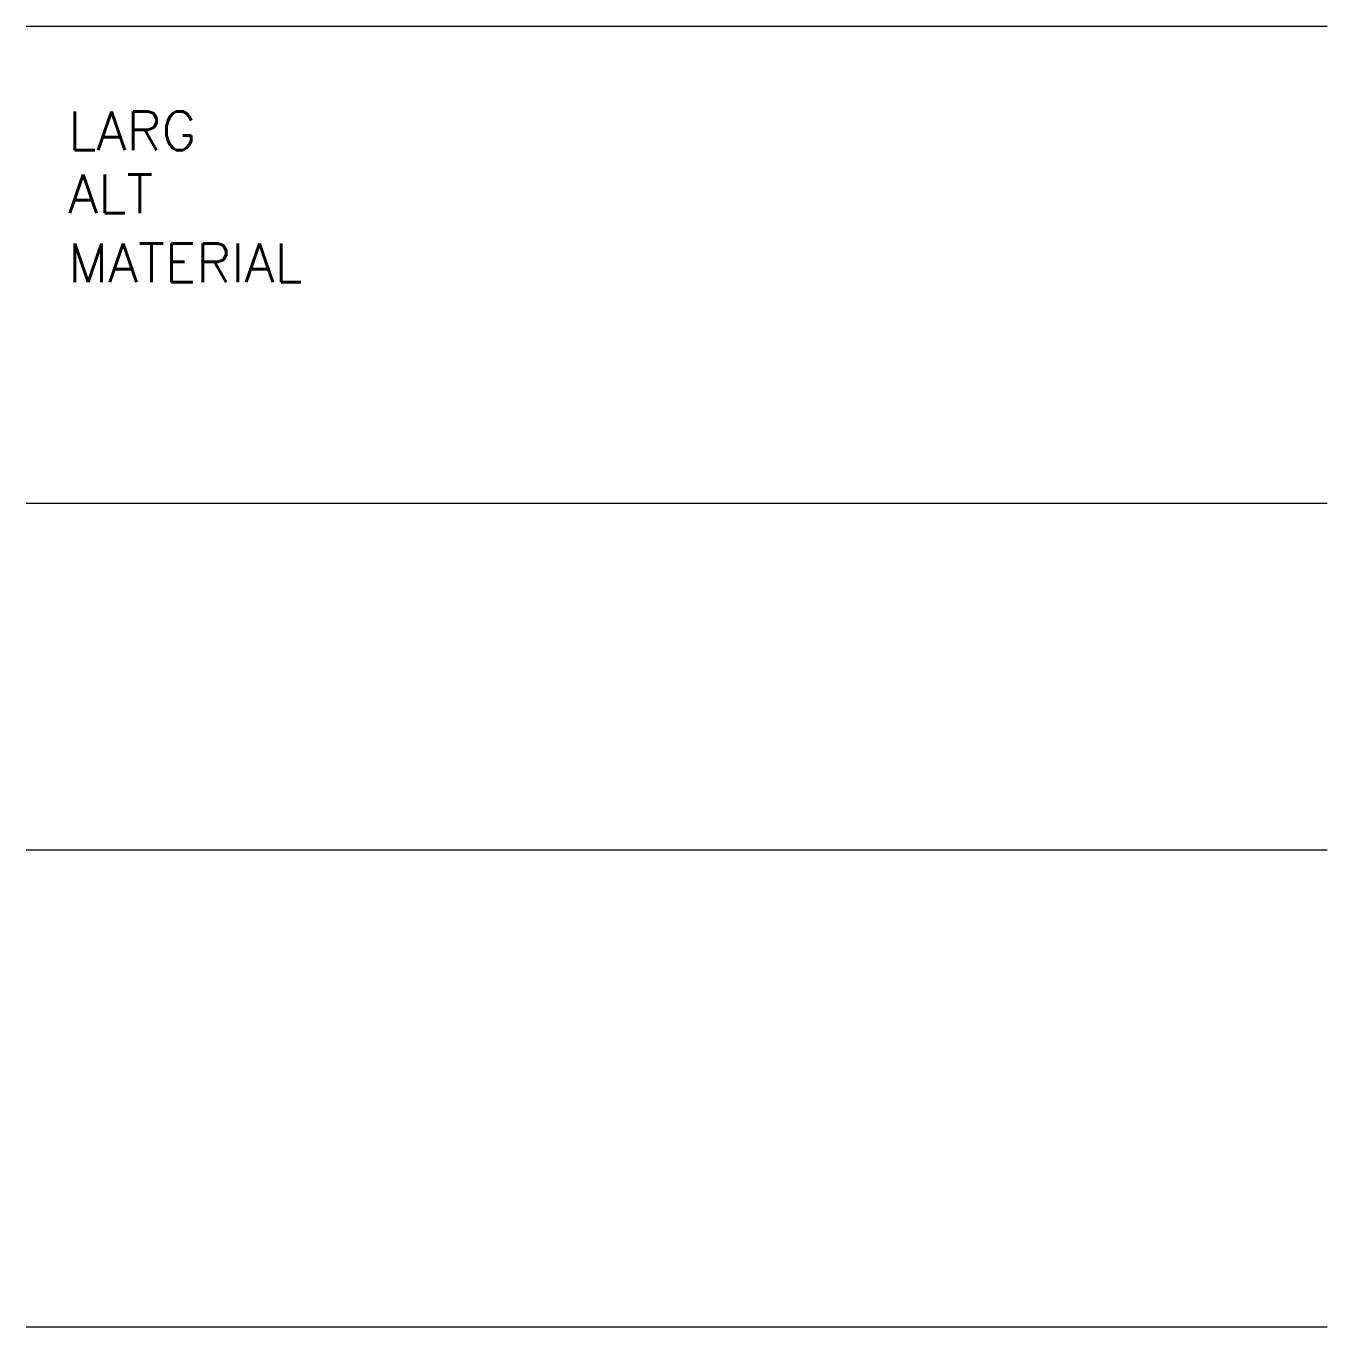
# Model space of a CAD drawing. Header units: millimetres. Extents: x 136.34 to 137.34, y 115.69 to 116.69.
import ezdxf

# ---------------------------------------------------------------- set-up
doc = ezdxf.new("R2010")
doc.units = ezdxf.units.MM
doc.header["$LTSCALE"] = 0.05
doc.layers.add('021', color=1, linetype='Continuous')
doc.layers.add('130', color=130, linetype='Continuous')
doc.styles.get("Standard").update_dxf_attribs({"font": 'romans.shx'})

msp = doc.modelspace()

# ---------------------------------------------------------------- linework, layer by layer
at = {"layer": '021'}
for p, q in [((136.3435, 116.6913), (137.3435, 116.6913)), ((136.3435, 115.6913), (137.3435, 115.6913))]:
    msp.add_line(p, q, dxfattribs=at)
at = {"layer": '130'}
for p, q in [((136.3435, 116.3246), (137.3435, 116.3246)), ((136.3435, 116.058), (137.3435, 116.058))]:
    msp.add_line(p, q, dxfattribs=at)

# ---------------------------------------------------------------- texts
at = {"layer": '021', "flags": 1}
for tag, p, s, height in [('LARG', (136.376, 116.5959), '2.00', 0.0298), ('ALT', (136.376, 116.5474), '1.20', 0.0298), ('MATERIAL', (136.376, 116.4944), 'Janela de Blindex', 0.029802)]:
    msp.add_attdef(tag, p, s, height=height, dxfattribs=at)

doc.saveas('drawing.dxf')
